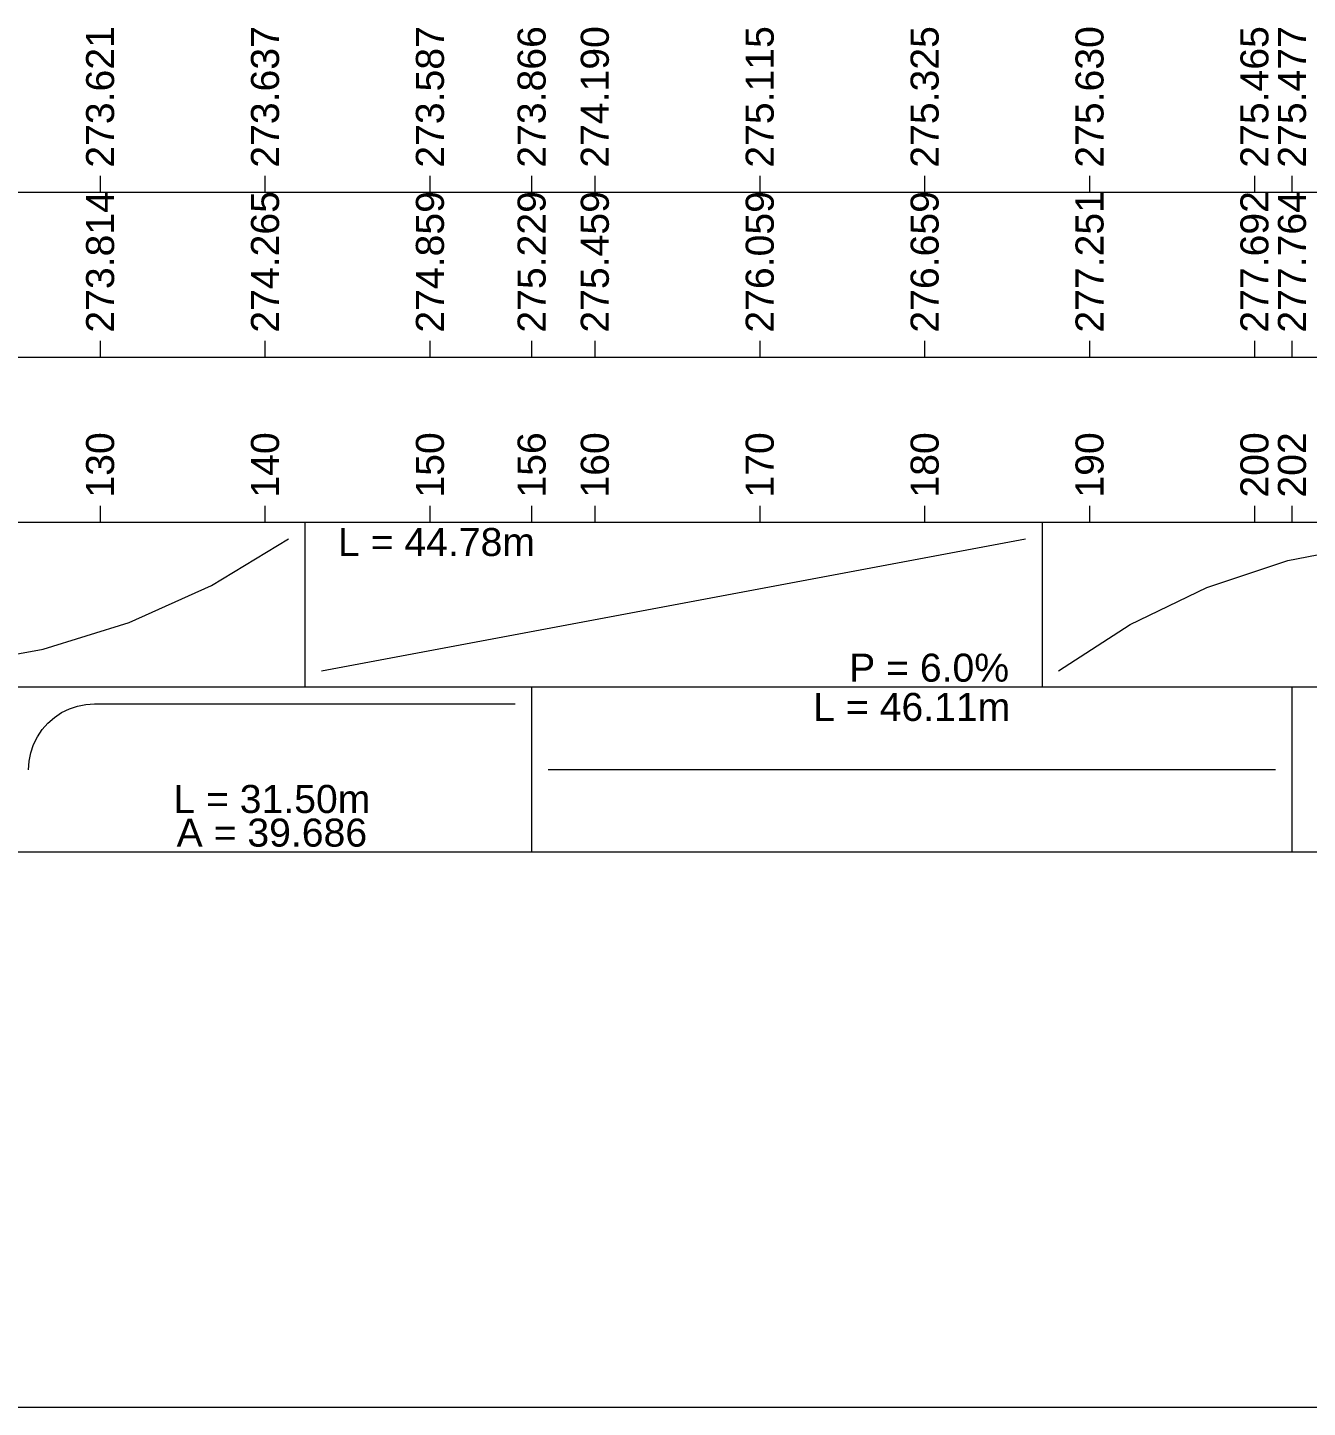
# Model space of a CAD drawing. Extents: x -67 to 3544, y -3197 to 656.
# Drawn here: x 3352 to 3429.6, y 18.5 to 102.2 of the extents above; entities that cross this region are included whole.
import ezdxf
from ezdxf.enums import TextEntityAlignment as Align

# ---------------------------------------------------------------- set-up
doc = ezdxf.new("R2010")
doc.units = 0
doc.layers.get('0').update_dxf_attribs({"lineweight": 0})
doc.layers.add("Route - Bretelle d'entrée - PL - Cotation", color=7, linetype='Continuous', lineweight=0)
doc.styles.add('CoteTitre', font='arial.ttf', dxfattribs={"height": 0.0017})
doc.styles.add('CoteTitreA', font='arial.ttf', dxfattribs={"height": 0.0017})
doc.styles.add('CoteVert', font='arial.ttf', dxfattribs={"height": 0.0017})
doc.styles.add('CoteVertA', font='arial.ttf', dxfattribs={"height": 0.0017})

msp = doc.modelspace()

# ---------------------------------------------------------------- linework, layer by layer
msp.add_lwpolyline([(3143.90654, 295.54866), (3543.90654, 295.54866), (3543.90654, 18.54866), (3143.90654, 18.54866)], close=True)
at = {"layer": "Route - Bretelle d'entrée - PL - Cotation", "color": 114, "linetype": 'Continuous'}
for p, q in [((3356.42845, 93.20613), (3356.42845, 92.20613)), ((3366.42845, 93.20613), (3366.42845, 92.20613)), ((3376.42845, 93.20613), (3376.42845, 92.20613)), ((3382.59464, 93.20613), (3382.59464, 92.20613)), ((3386.42845, 93.20613), (3386.42845, 92.20613)), ((3396.42845, 93.20613), (3396.42845, 92.20613)), ((3406.42845, 93.20613), (3406.42845, 92.20613)), ((3416.42845, 93.20613), (3416.42845, 92.20613)), ((3426.42845, 93.20613), (3426.42845, 92.20613)), ((3428.70535, 93.20613), (3428.70535, 92.20613))]:
    msp.add_line(p, q, dxfattribs=at)
at = {"layer": "Route - Bretelle d'entrée - PL - Cotation", "color": 7, "linetype": 'Continuous'}
for p, q in [((3493.88837, 92.20613), (3174.50649, 92.20613)), ((3493.88837, 82.20613), (3174.50649, 82.20613)), ((3356.42845, 73.20613), (3356.42845, 72.20613)), ((3366.42845, 73.20613), (3366.42845, 72.20613)), ((3376.42845, 73.20613), (3376.42845, 72.20613)), ((3382.59464, 73.20613), (3382.59464, 72.20613)), ((3386.42845, 73.20613), (3386.42845, 72.20613)), ((3396.42845, 73.20613), (3396.42845, 72.20613)), ((3406.42845, 73.20613), (3406.42845, 72.20613)), ((3416.42845, 73.20613), (3416.42845, 72.20613)), ((3426.42845, 73.20613), (3426.42845, 72.20613)), ((3428.70535, 73.20613), (3428.70535, 72.20613)), ((3493.88837, 72.20613), (3174.50649, 72.20613)), ((3368.85353, 72.20613), (3368.85353, 62.20613)), ((3413.5523, 72.20613), (3413.5523, 62.20613)), ((3363.17871, 68.3827), (3367.85353, 71.20613)), ((3369.85353, 63.20613), (3412.5523, 71.20613)), ((3428.45241, 69.88872), (3433.52659, 70.87542)), ((3423.54576, 68.26218), (3428.45241, 69.88872)), ((3358.19785, 66.14289), (3363.17871, 68.3827)), ((3418.88696, 66.02243), (3423.54576, 68.26218)), ((3352.98347, 64.51932), (3358.19785, 66.14289)), ((3414.5523, 63.20613), (3418.88696, 66.02243)), ((3347.6115, 63.53563), (3352.98347, 64.51932)), ((3493.88837, 62.20613), (3174.50649, 62.20613)), ((3382.59464, 62.20613), (3382.59464, 52.20613)), ((3428.70535, 62.20613), (3428.70535, 52.20613)), ((3354.56391, 60.90165), (3355.05937, 61.06983)), ((3355.05937, 61.06983), (3355.57254, 61.17191)), ((3355.57254, 61.17191), (3356.09464, 61.20613)), ((3356.09464, 61.20613), (3381.59464, 61.20613)), ((3353.26622, 60.03456), (3353.6596, 60.37954)), ((3353.6596, 60.37954), (3354.09464, 60.67023)), ((3354.09464, 60.67023), (3354.56391, 60.90165)), ((3352.63054, 59.20613), (3352.92123, 59.64118)), ((3352.92123, 59.64118), (3353.26622, 60.03456)), ((3352.23094, 58.24141), (3352.39913, 58.73686)), ((3352.39913, 58.73686), (3352.63054, 59.20613)), ((3352.09464, 57.20613), (3352.12886, 57.72823)), ((3352.12886, 57.72823), (3352.23094, 58.24141)), ((3427.70535, 57.20613), (3383.59464, 57.20613)), ((3493.88837, 52.20613), (3174.50649, 52.20613))]:
    msp.add_line(p, q, dxfattribs=at)
at = {"layer": "Route - Bretelle d'entrée - PL - Cotation", "linetype": 'Continuous'}
for p, q in [((3356.42845, 83.20613), (3356.42845, 82.20613)), ((3366.42845, 83.20613), (3366.42845, 82.20613)), ((3376.42845, 83.20613), (3376.42845, 82.20613)), ((3382.59464, 83.20613), (3382.59464, 82.20613)), ((3386.42845, 83.20613), (3386.42845, 82.20613)), ((3396.42845, 83.20613), (3396.42845, 82.20613)), ((3406.42845, 83.20613), (3406.42845, 82.20613)), ((3416.42845, 83.20613), (3416.42845, 82.20613)), ((3426.42845, 83.20613), (3426.42845, 82.20613)), ((3428.70535, 83.20613), (3428.70535, 82.20613))]:
    msp.add_line(p, q, dxfattribs=at)

# ---------------------------------------------------------------- texts
at = {"layer": "Route - Bretelle d'entrée - PL - Cotation", "color": 114, "style": 'CoteVert'}
for s, p in [('273.621', (3356.42845, 93.70613)), ('273.637', (3366.42845, 93.70613)), ('273.587', (3376.42845, 93.70613)), ('273.866', (3382.59464, 93.70613)), ('274.190', (3386.42845, 93.70613)), ('275.115', (3396.42845, 93.70613)), ('275.325', (3406.42845, 93.70613)), ('275.630', (3416.42845, 93.70613)), ('275.465', (3426.42845, 93.70613)), ('275.477', (3428.70535, 93.70613))]:
    msp.add_text(s, height=1.7, rotation=90, dxfattribs=at).set_placement(p, align=Align.MIDDLE_LEFT)
at = {"layer": "Route - Bretelle d'entrée - PL - Cotation", "style": 'CoteVertA'}
for s, p in [('273.814', (3356.42845, 83.70613)), ('274.265', (3366.42845, 83.70613)), ('274.859', (3376.42845, 83.70613)), ('275.229', (3382.59464, 83.70613)), ('275.459', (3386.42845, 83.70613)), ('276.059', (3396.42845, 83.70613)), ('276.659', (3406.42845, 83.70613)), ('277.251', (3416.42845, 83.70613)), ('277.692', (3426.42845, 83.70613)), ('277.764', (3428.70535, 83.70613))]:
    msp.add_text(s, height=1.7, rotation=90, dxfattribs=at).set_placement(p, align=Align.MIDDLE_LEFT)
at = {"layer": "Route - Bretelle d'entrée - PL - Cotation", "color": 7, "style": 'CoteVertA'}
for s, p in [('130', (3356.42845, 73.70613)), ('140', (3366.42845, 73.70613)), ('150', (3376.42845, 73.70613)), ('156', (3382.59464, 73.70613)), ('160', (3386.42845, 73.70613)), ('170', (3396.42845, 73.70613)), ('180', (3406.42845, 73.70613)), ('190', (3416.42845, 73.70613)), ('200', (3426.42845, 73.70613)), ('202', (3428.70535, 73.70613))]:
    msp.add_text(s, height=1.7, rotation=90, dxfattribs=at).set_placement(p, align=Align.MIDDLE_LEFT)
at = {"layer": "Route - Bretelle d'entrée - PL - Cotation", "color": 7, "style": 'CoteTitre'}
msp.add_text('L = 44.78m', height=1.7, dxfattribs=at).set_placement((3370.85353, 71.86613), align=Align.TOP_LEFT)
msp.add_text('P = 6.0%', height=1.7, dxfattribs=at).set_placement((3411.5523, 62.54613), align=Align.RIGHT)
at = {"layer": "Route - Bretelle d'entrée - PL - Cotation", "color": 7, "style": 'CoteTitreA'}
msp.add_text('L = 46.11m', height=1.7, dxfattribs=at).set_placement((3405.65, 61.86613), align=Align.TOP_CENTER)
for s, p in [('L = 31.50m', (3366.84464, 54.58613)), ('A = 39.686', (3366.84464, 52.54613))]:
    msp.add_text(s, height=1.7, dxfattribs=at).set_placement(p, align=Align.CENTER)

doc.saveas('drawing.dxf')
